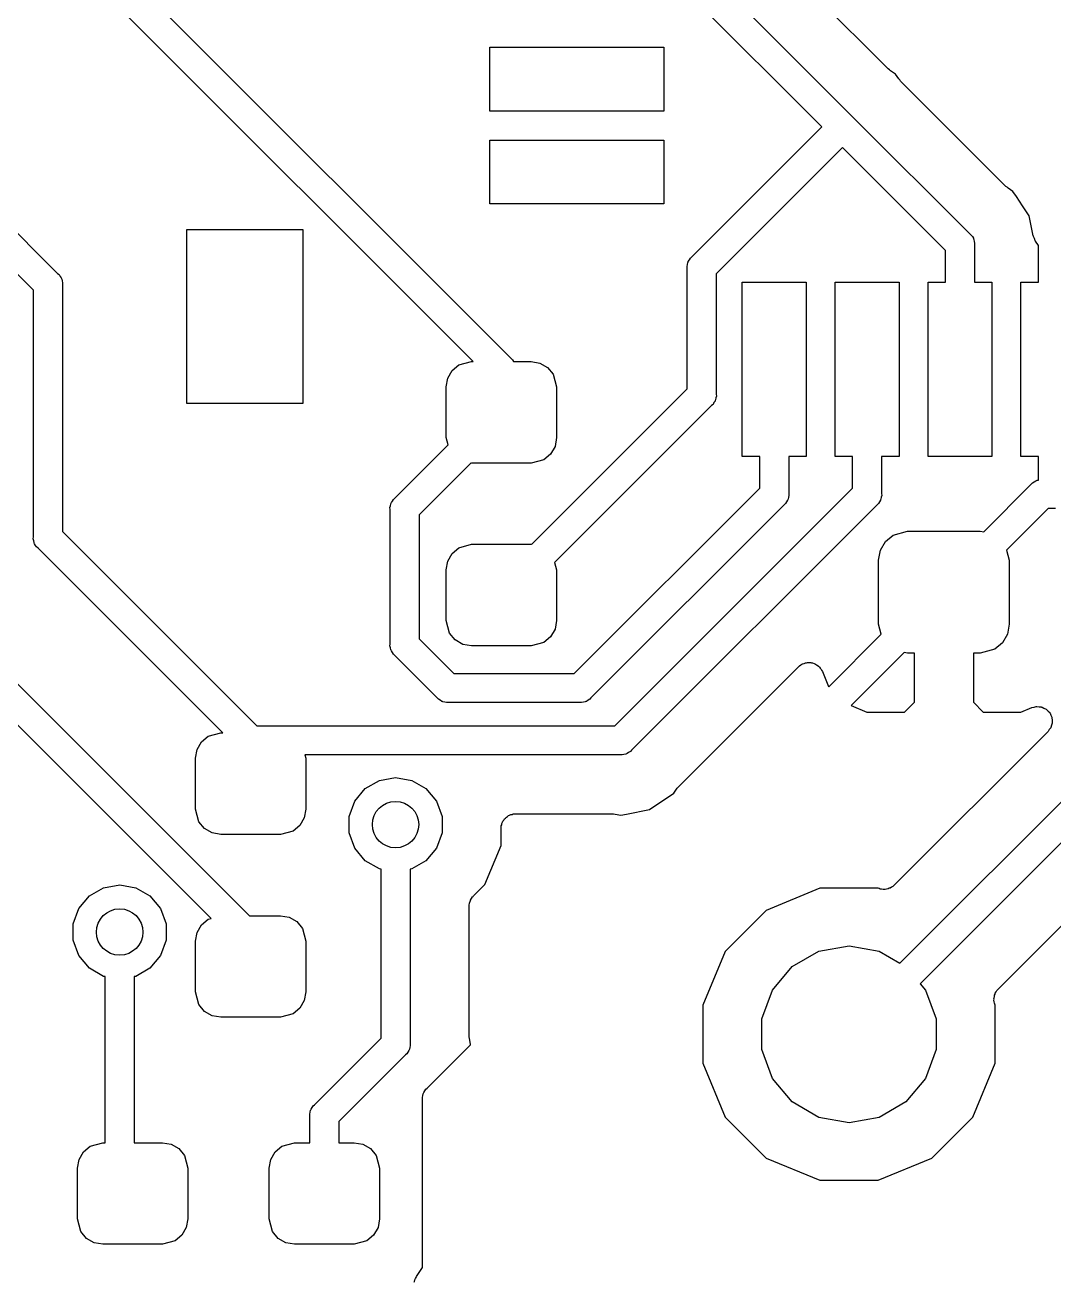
# Model space of a CAD drawing. Extents: x 10 to 287, y -200 to -10.
# Drawn here: x 142.58 to 151.44, y -125.58 to -114.75 of the extents above; entities that cross this region are included whole.
import ezdxf

# ---------------------------------------------------------------- set-up
doc = ezdxf.new("R2010")
doc.units = 0
doc.header["$MEASUREMENT"] = 0
doc.layers.add('BLACK', color=7, linetype='CONTINUOUS')

msp = doc.modelspace()

# ---------------------------------------------------------------- linework, layer by layer
at = {"layer": 'BLACK', "linetype": 'CONTINUOUS'}
for p, q in [((150.017, -115.126), (149.08, -114.189)), ((143.578, -114.43), (146.77, -117.622)), ((148.535, -114.362), (149.719, -115.546)), ((149.446, -115.626), (148.326, -114.506)), ((146.441, -117.647), (143.434, -114.639)), ((140.857, -114.88), (142.864, -116.888)), ((146.585, -115.489), (146.585, -114.939)), ((146.585, -114.939), (148.085, -114.939)), ((148.085, -114.939), (148.085, -115.489)), ((142.655, -117.032), (140.713, -115.09)), ((150.028, -115.133), (150.017, -115.126)), ((150.037, -115.142), (150.028, -115.133)), ((150.079, -115.17), (150.037, -115.142)), ((150.107, -115.212), (150.079, -115.17)), ((150.116, -115.221), (150.107, -115.212)), ((150.123, -115.232), (150.116, -115.221)), ((151.03, -116.138), (150.123, -115.232)), ((148.085, -115.489), (146.585, -115.489)), ((148.326, -116.746), (149.446, -115.626)), ((149.719, -115.546), (149.719, -115.546)), ((149.719, -115.546), (150.72, -116.546)), ((146.585, -116.289), (146.585, -115.739)), ((146.585, -115.739), (148.085, -115.739)), ((148.085, -115.739), (148.085, -116.289)), ((149.623, -115.803), (148.535, -116.89)), ((150.51, -116.69), (149.623, -115.803)), ((151.04, -116.145), (151.03, -116.138)), ((151.049, -116.154), (151.04, -116.145)), ((151.091, -116.182), (151.049, -116.154)), ((151.12, -116.225), (151.091, -116.182)), ((148.085, -116.289), (146.585, -116.289)), ((151.173, -116.305), (151.12, -116.225)), ((151.12, -116.225), (151.12, -116.225)), ((151.231, -116.392), (151.173, -116.305)), ((151.266, -116.564), (151.231, -116.392)), ((143.975, -118.008), (143.975, -116.508)), ((143.975, -116.508), (144.975, -116.508)), ((144.975, -116.508), (144.975, -118.008)), ((150.72, -116.546), (150.732, -116.557)), ((150.732, -116.557), (150.741, -116.571)), ((150.741, -116.571), (150.75, -116.585)), ((150.75, -116.585), (150.751, -116.59)), ((150.751, -116.59), (150.754, -116.595)), ((150.754, -116.595), (150.757, -116.612)), ((150.757, -116.612), (150.761, -116.628)), ((151.267, -116.567), (151.266, -116.564)), ((151.267, -116.57), (151.267, -116.567)), ((151.275, -116.588), (151.267, -116.57)), ((151.282, -116.606), (151.275, -116.588)), ((151.283, -116.608), (151.282, -116.606)), ((151.285, -116.61), (151.283, -116.608)), ((151.31, -116.648), (151.285, -116.61)), ((150.51, -116.964), (150.51, -116.69)), ((150.761, -116.628), (150.76, -116.644)), ((150.76, -116.644), (150.76, -116.964)), ((151.31, -116.762), (151.31, -116.648)), ((148.284, -116.828), (148.288, -116.812)), ((148.285, -116.844), (148.284, -116.828)), ((148.288, -116.812), (148.291, -116.795)), ((148.291, -116.795), (148.294, -116.79)), ((148.294, -116.79), (148.295, -116.785)), ((148.295, -116.785), (148.305, -116.771)), ((148.305, -116.771), (148.313, -116.757)), ((148.313, -116.757), (148.326, -116.746)), ((151.31, -116.964), (151.31, -116.762)), ((151.31, -116.762), (151.31, -116.762)), ((142.864, -116.888), (142.877, -116.898)), ((142.877, -116.898), (142.885, -116.913)), ((142.885, -116.913), (142.895, -116.926)), ((142.895, -116.926), (142.896, -116.932)), ((142.896, -116.932), (142.899, -116.937)), ((142.899, -116.937), (142.902, -116.953)), ((148.285, -117.882), (148.285, -116.844)), ((148.535, -116.89), (148.535, -117.929)), ((142.655, -119.158), (142.655, -117.032)), ((142.902, -116.953), (142.906, -116.969)), ((142.906, -116.969), (142.905, -116.985)), ((142.905, -116.985), (142.905, -119.112)), ((148.76, -118.464), (148.76, -116.964)), ((148.76, -116.964), (149.31, -116.964)), ((149.31, -116.964), (149.31, -118.464)), ((149.56, -118.464), (149.56, -116.964)), ((149.56, -116.964), (150.11, -116.964)), ((150.11, -116.964), (150.11, -118.464)), ((150.36, -118.464), (150.36, -116.964)), ((150.36, -116.964), (150.51, -116.964)), ((150.76, -116.964), (150.91, -116.964)), ((150.91, -116.964), (150.91, -118.464)), ((151.16, -118.464), (151.16, -116.964)), ((151.16, -116.964), (151.31, -116.964)), ((146.261, -117.725), (146.319, -117.676)), ((146.319, -117.676), (146.429, -117.647)), ((146.429, -117.647), (146.441, -117.647)), ((146.77, -117.622), (146.782, -117.632)), ((146.782, -117.632), (146.791, -117.647)), ((146.791, -117.647), (146.791, -117.647)), ((146.791, -117.647), (146.941, -117.647)), ((146.941, -117.647), (147.016, -117.66)), ((147.016, -117.66), (147.082, -117.698)), ((147.082, -117.698), (147.131, -117.756)), ((146.21, -117.866), (146.223, -117.791)), ((146.223, -117.791), (146.261, -117.725)), ((147.131, -117.756), (147.16, -117.866)), ((146.21, -118.303), (146.21, -117.866)), ((146.945, -119.223), (148.285, -117.882)), ((147.16, -117.866), (147.16, -118.303)), ((144.975, -118.008), (143.975, -118.008)), ((148.495, -118.026), (147.143, -119.378)), ((148.508, -118.016), (148.495, -118.026)), ((148.516, -118.001), (148.508, -118.016)), ((148.525, -117.988), (148.516, -118.001)), ((148.527, -117.982), (148.525, -117.988)), ((148.53, -117.978), (148.527, -117.982)), ((148.533, -117.961), (148.53, -117.978)), ((148.537, -117.945), (148.533, -117.961)), ((148.535, -117.929), (148.537, -117.945)), ((146.227, -118.366), (146.21, -118.303)), ((147.16, -118.303), (147.147, -118.378)), ((145.768, -118.824), (146.227, -118.366)), ((147.109, -118.444), (147.051, -118.493)), ((147.147, -118.378), (147.109, -118.444)), ((146.425, -118.521), (145.978, -118.968)), ((146.429, -118.522), (146.425, -118.521)), ((146.941, -118.522), (146.429, -118.522)), ((147.051, -118.493), (146.941, -118.522)), ((148.91, -118.464), (148.76, -118.464)), ((148.91, -118.738), (148.91, -118.464)), ((149.31, -118.464), (149.16, -118.464)), ((149.16, -118.464), (149.16, -118.784)), ((149.71, -118.464), (149.56, -118.464)), ((149.71, -118.738), (149.71, -118.464)), ((150.11, -118.464), (149.96, -118.464)), ((149.96, -118.464), (149.96, -118.784)), ((150.91, -118.464), (150.36, -118.464)), ((151.31, -118.464), (151.16, -118.464)), ((151.31, -118.668), (151.31, -118.464)), ((151.274, -118.684), (151.288, -118.674)), ((151.288, -118.674), (151.293, -118.673)), ((151.293, -118.673), (151.298, -118.67)), ((151.298, -118.67), (151.31, -118.668)), ((147.313, -120.335), (148.91, -118.738)), ((147.662, -120.785), (149.71, -118.738)), ((149.16, -118.784), (149.161, -118.8)), ((149.96, -118.784), (149.961, -118.8)), ((150.839, -119.114), (151.249, -118.705)), ((151.249, -118.705), (151.26, -118.692)), ((151.26, -118.692), (151.274, -118.684)), ((145.726, -118.906), (145.731, -118.89)), ((145.731, -118.89), (145.734, -118.873)), ((145.734, -118.873), (145.736, -118.868)), ((145.736, -118.868), (145.738, -118.863)), ((145.738, -118.863), (145.747, -118.849)), ((145.747, -118.849), (145.756, -118.835)), ((145.756, -118.835), (145.768, -118.824)), ((149.12, -118.882), (147.457, -120.544)), ((149.92, -118.882), (147.806, -120.995)), ((149.132, -118.871), (149.12, -118.882)), ((149.141, -118.857), (149.132, -118.871)), ((149.15, -118.843), (149.141, -118.857)), ((149.151, -118.838), (149.15, -118.843)), ((149.154, -118.833), (149.151, -118.838)), ((149.157, -118.816), (149.154, -118.833)), ((149.161, -118.8), (149.157, -118.816)), ((149.932, -118.871), (149.92, -118.882)), ((149.941, -118.857), (149.932, -118.871)), ((149.95, -118.843), (149.941, -118.857)), ((149.951, -118.838), (149.95, -118.843)), ((149.954, -118.833), (149.951, -118.838)), ((149.957, -118.816), (149.954, -118.833)), ((149.961, -118.8), (149.957, -118.816)), ((145.728, -118.922), (145.726, -118.906)), ((145.728, -120.082), (145.728, -118.922)), ((145.978, -118.968), (145.978, -120.035)), ((151.393, -118.914), (151.036, -119.272)), ((151.457, -118.914), (151.393, -118.914)), ((142.905, -119.112), (144.578, -120.785)), ((150.059, -119.142), (150.184, -119.109)), ((150.184, -119.109), (150.809, -119.109)), ((150.809, -119.109), (150.839, -119.114)), ((142.653, -119.175), (142.655, -119.158)), ((142.658, -119.191), (142.653, -119.175)), ((142.661, -119.207), (142.658, -119.191)), ((142.663, -119.212), (142.661, -119.207)), ((142.665, -119.218), (142.663, -119.212)), ((142.674, -119.231), (142.665, -119.218)), ((149.949, -119.273), (149.992, -119.198)), ((149.992, -119.198), (150.059, -119.142)), ((142.683, -119.245), (142.674, -119.231)), ((142.695, -119.256), (142.683, -119.245)), ((144.286, -120.847), (142.695, -119.256)), ((146.223, -119.366), (146.261, -119.3)), ((146.261, -119.3), (146.319, -119.251)), ((146.319, -119.251), (146.429, -119.222)), ((146.429, -119.222), (146.941, -119.222)), ((146.941, -119.222), (146.945, -119.223)), ((149.934, -119.359), (149.949, -119.273)), ((151.036, -119.272), (151.059, -119.359)), ((146.21, -119.441), (146.223, -119.366)), ((147.143, -119.378), (147.16, -119.441)), ((149.934, -119.909), (149.934, -119.359)), ((151.059, -119.359), (151.059, -119.909)), ((146.21, -119.878), (146.21, -119.441)), ((147.16, -119.441), (147.16, -119.878)), ((146.239, -119.988), (146.21, -119.878)), ((147.147, -119.953), (147.109, -120.019)), ((147.16, -119.878), (147.147, -119.953)), ((149.957, -119.996), (149.934, -119.909)), ((151.059, -119.909), (151.044, -119.995)), ((145.726, -120.098), (145.728, -120.082)), ((145.978, -120.035), (146.277, -120.335)), ((146.288, -120.046), (146.239, -119.988)), ((146.354, -120.084), (146.288, -120.046)), ((146.429, -120.097), (146.354, -120.084)), ((147.051, -120.068), (146.941, -120.097)), ((147.109, -120.019), (147.051, -120.068)), ((149.505, -120.449), (149.957, -119.996)), ((151.001, -120.07), (150.934, -120.126)), ((151.044, -119.995), (151.001, -120.07)), ((145.731, -120.114), (145.726, -120.098)), ((145.734, -120.131), (145.731, -120.114)), ((145.736, -120.135), (145.734, -120.131)), ((145.738, -120.141), (145.736, -120.135)), ((145.747, -120.154), (145.738, -120.141)), ((145.756, -120.169), (145.747, -120.154)), ((145.768, -120.179), (145.756, -120.169)), ((146.133, -120.544), (145.768, -120.179)), ((146.941, -120.097), (146.429, -120.097)), ((150.154, -120.154), (149.697, -120.611)), ((150.184, -120.159), (150.154, -120.154)), ((150.243, -120.159), (150.184, -120.159)), ((150.243, -120.583), (150.243, -120.159)), ((150.809, -120.159), (150.75, -120.159)), ((150.75, -120.159), (150.75, -120.583)), ((150.934, -120.126), (150.809, -120.159)), ((148.215, -121.305), (149.243, -120.277)), ((149.243, -120.277), (149.254, -120.269)), ((149.254, -120.269), (149.264, -120.259)), ((149.264, -120.259), (149.272, -120.256)), ((149.272, -120.256), (149.279, -120.251)), ((149.279, -120.251), (149.292, -120.248)), ((149.292, -120.248), (149.305, -120.242)), ((149.305, -120.242), (149.313, -120.242)), ((149.313, -120.242), (149.322, -120.24)), ((149.322, -120.24), (149.335, -120.241)), ((149.335, -120.241), (149.349, -120.241)), ((149.349, -120.241), (149.357, -120.243)), ((149.357, -120.243), (149.365, -120.244)), ((149.365, -120.244), (149.378, -120.25)), ((149.378, -120.25), (149.391, -120.254)), ((149.391, -120.254), (149.398, -120.259)), ((149.398, -120.259), (149.405, -120.262)), ((149.405, -120.262), (149.415, -120.272)), ((149.415, -120.272), (149.426, -120.281)), ((149.426, -120.281), (149.431, -120.288)), ((149.431, -120.288), (149.437, -120.294)), ((149.437, -120.294), (149.443, -120.306)), ((142.454, -120.361), (144.516, -122.422)), ((146.277, -120.335), (147.313, -120.335)), ((149.443, -120.306), (149.45, -120.318)), ((149.45, -120.318), (149.503, -120.447)), ((144.185, -122.445), (142.245, -120.505)), ((149.503, -120.447), (149.505, -120.449)), ((146.144, -120.557), (146.133, -120.544)), ((146.158, -120.565), (146.144, -120.557)), ((146.172, -120.575), (146.158, -120.565)), ((146.177, -120.576), (146.172, -120.575)), ((146.182, -120.579), (146.177, -120.576)), ((146.198, -120.582), (146.182, -120.579)), ((146.214, -120.586), (146.198, -120.582)), ((146.231, -120.585), (146.214, -120.586)), ((147.359, -120.585), (146.231, -120.585)), ((147.376, -120.586), (147.359, -120.585)), ((147.392, -120.582), (147.376, -120.586)), ((147.408, -120.579), (147.392, -120.582)), ((147.413, -120.576), (147.408, -120.579)), ((147.418, -120.575), (147.413, -120.576)), ((147.432, -120.565), (147.418, -120.575)), ((147.446, -120.557), (147.432, -120.565)), ((147.457, -120.544), (147.446, -120.557)), ((149.697, -120.611), (149.833, -120.667)), ((150.158, -120.667), (150.243, -120.583)), ((150.75, -120.583), (150.835, -120.667)), ((151.16, -120.667), (151.254, -120.628)), ((151.254, -120.628), (151.273, -120.624)), ((151.273, -120.624), (151.292, -120.619)), ((151.292, -120.619), (151.295, -120.619)), ((151.295, -120.619), (151.297, -120.618)), ((151.297, -120.618), (151.317, -120.621)), ((151.317, -120.621), (151.336, -120.623)), ((151.336, -120.623), (151.338, -120.624)), ((151.338, -120.624), (151.341, -120.624)), ((151.341, -120.624), (151.358, -120.633)), ((149.833, -120.667), (150.158, -120.667)), ((150.835, -120.667), (151.16, -120.667)), ((151.358, -120.633), (151.376, -120.641)), ((151.376, -120.641), (151.378, -120.643)), ((151.378, -120.643), (151.38, -120.645)), ((151.38, -120.645), (151.393, -120.659)), ((151.393, -120.659), (151.407, -120.672)), ((151.407, -120.672), (151.408, -120.675)), ((151.408, -120.675), (151.41, -120.677)), ((151.41, -120.677), (151.417, -120.695)), ((151.417, -120.695), (151.426, -120.712)), ((151.426, -120.712), (151.426, -120.715)), ((151.426, -120.715), (151.427, -120.718)), ((151.427, -120.718), (151.428, -120.737)), ((151.428, -120.737), (151.429, -120.756)), ((144.578, -120.785), (147.662, -120.785)), ((151.393, -120.835), (150.069, -122.159)), ((150.116, -122.83), (152.147, -120.8)), ((151.404, -120.819), (151.393, -120.835)), ((151.416, -120.804), (151.404, -120.819)), ((151.418, -120.799), (151.416, -120.801)), ((151.416, -120.801), (151.416, -120.804)), ((151.423, -120.78), (151.418, -120.799)), ((151.429, -120.762), (151.423, -120.78)), ((151.429, -120.756), (151.429, -120.759)), ((151.429, -120.759), (151.429, -120.762)), ((144.064, -120.991), (144.102, -120.925)), ((144.102, -120.925), (144.16, -120.876)), ((144.16, -120.876), (144.27, -120.847)), ((144.27, -120.847), (144.286, -120.847)), ((152.356, -120.944), (150.292, -123.008)), ((144.051, -121.066), (144.064, -120.991)), ((147.709, -121.035), (144.993, -121.035)), ((144.993, -121.035), (145.001, -121.066)), ((147.725, -121.037), (147.709, -121.035)), ((147.741, -121.032), (147.725, -121.037)), ((147.758, -121.029), (147.741, -121.032)), ((147.762, -121.027), (147.758, -121.029)), ((147.768, -121.025), (147.762, -121.027)), ((147.781, -121.016), (147.768, -121.025)), ((147.796, -121.007), (147.781, -121.016)), ((147.806, -120.995), (147.796, -121.007)), ((144.051, -121.503), (144.051, -121.066)), ((145.001, -121.066), (145.001, -121.503)), ((145.513, -121.326), (145.635, -121.256)), ((145.635, -121.256), (145.774, -121.231)), ((145.774, -121.231), (145.913, -121.256)), ((145.913, -121.256), (146.035, -121.326)), ((145.423, -121.434), (145.513, -121.326)), ((146.035, -121.326), (146.126, -121.434)), ((147.961, -121.506), (148.171, -121.366)), ((148.171, -121.366), (148.199, -121.324)), ((148.199, -121.324), (148.208, -121.315)), ((148.208, -121.315), (148.215, -121.305)), ((150.964, -123.054), (152.666, -121.352)), ((145.374, -121.567), (145.423, -121.434)), ((146.126, -121.434), (146.174, -121.567)), ((144.08, -121.613), (144.051, -121.503)), ((144.988, -121.578), (144.95, -121.644)), ((145.001, -121.503), (144.988, -121.578)), ((145.374, -121.708), (145.374, -121.567)), ((146.174, -121.567), (146.174, -121.708)), ((146.699, -121.607), (146.706, -121.598)), ((146.706, -121.598), (146.712, -121.588)), ((146.712, -121.588), (146.721, -121.581)), ((146.721, -121.581), (146.728, -121.573)), ((146.728, -121.573), (146.737, -121.567)), ((146.737, -121.567), (146.746, -121.56)), ((146.746, -121.56), (146.756, -121.556)), ((146.756, -121.556), (146.766, -121.551)), ((146.766, -121.551), (146.777, -121.549)), ((146.777, -121.549), (146.787, -121.545)), ((146.787, -121.545), (146.798, -121.545)), ((146.798, -121.545), (146.809, -121.543)), ((146.809, -121.543), (147.639, -121.543)), ((147.639, -121.543), (147.652, -121.545)), ((147.652, -121.545), (147.664, -121.546)), ((147.664, -121.546), (147.714, -121.555)), ((147.714, -121.555), (147.764, -121.546)), ((147.764, -121.546), (147.961, -121.506)), ((147.764, -121.546), (147.764, -121.546)), ((144.129, -121.671), (144.08, -121.613)), ((144.195, -121.709), (144.129, -121.671)), ((144.27, -121.722), (144.195, -121.709)), ((144.892, -121.693), (144.782, -121.722)), ((144.95, -121.644), (144.892, -121.693)), ((145.423, -121.84), (145.374, -121.708)), ((146.174, -121.708), (146.126, -121.84)), ((146.682, -121.67), (146.684, -121.659)), ((146.682, -121.818), (146.682, -121.67)), ((146.684, -121.648), (146.688, -121.638)), ((146.684, -121.659), (146.684, -121.648)), ((146.688, -121.638), (146.69, -121.627)), ((146.69, -121.627), (146.696, -121.617)), ((146.696, -121.617), (146.699, -121.607)), ((144.782, -121.722), (144.27, -121.722)), ((146.544, -122.152), (146.682, -121.818)), ((145.513, -121.948), (145.423, -121.84)), ((146.126, -121.84), (146.035, -121.948)), ((145.635, -122.019), (145.513, -121.948)), ((145.649, -122.021), (145.635, -122.019)), ((145.649, -123.478), (145.649, -122.021)), ((145.913, -122.019), (145.899, -122.021)), ((145.899, -122.021), (145.899, -123.524)), ((146.035, -121.948), (145.913, -122.019)), ((143.046, -122.36), (143.137, -122.252)), ((143.137, -122.252), (143.259, -122.181)), ((143.259, -122.181), (143.398, -122.157)), ((143.398, -122.157), (143.537, -122.181)), ((143.537, -122.181), (143.659, -122.252)), ((143.659, -122.252), (143.75, -122.36)), ((146.441, -122.256), (146.444, -122.251)), ((146.444, -122.251), (146.544, -122.152)), ((149.429, -122.186), (148.966, -122.378)), ((149.929, -122.186), (149.429, -122.186)), ((149.93, -122.186), (149.929, -122.186)), ((149.939, -122.188), (149.93, -122.186)), ((149.946, -122.192), (149.939, -122.188)), ((149.96, -122.193), (149.946, -122.192)), ((149.973, -122.196), (149.96, -122.193)), ((149.982, -122.195), (149.973, -122.196)), ((149.99, -122.196), (149.982, -122.195)), ((150.003, -122.192), (149.99, -122.196)), ((150.017, -122.19), (150.003, -122.192)), ((150.025, -122.186), (150.017, -122.19)), ((150.033, -122.184), (150.025, -122.186)), ((150.044, -122.176), (150.033, -122.184)), ((150.056, -122.17), (150.044, -122.176)), ((150.062, -122.164), (150.056, -122.17)), ((150.069, -122.159), (150.062, -122.164)), ((142.998, -122.492), (143.046, -122.36)), ((143.75, -122.36), (143.798, -122.492)), ((146.407, -122.341), (146.408, -122.335)), ((146.407, -123.455), (146.407, -122.341)), ((146.408, -122.33), (146.412, -122.314)), ((146.408, -122.335), (146.408, -122.33)), ((146.412, -122.314), (146.415, -122.297)), ((146.415, -122.297), (146.418, -122.293)), ((146.418, -122.293), (146.419, -122.287)), ((146.419, -122.287), (146.429, -122.274)), ((146.429, -122.274), (146.437, -122.259)), ((146.437, -122.259), (146.441, -122.256)), ((144.102, -122.5), (144.16, -122.451)), ((144.16, -122.451), (144.185, -122.445)), ((144.516, -122.422), (144.782, -122.422)), ((144.782, -122.422), (144.857, -122.435)), ((144.857, -122.435), (144.923, -122.473)), ((148.966, -122.378), (148.613, -122.731)), ((142.998, -122.633), (142.998, -122.492)), ((143.798, -122.492), (143.798, -122.633)), ((144.051, -122.641), (144.064, -122.566)), ((144.064, -122.566), (144.102, -122.5)), ((144.923, -122.473), (144.972, -122.531)), ((144.972, -122.531), (145.001, -122.641)), ((143.046, -122.766), (142.998, -122.633)), ((143.798, -122.633), (143.75, -122.766)), ((144.051, -123.078), (144.051, -122.641)), ((145.001, -122.641), (145.001, -123.078)), ((149.419, -122.728), (149.679, -122.682)), ((149.679, -122.682), (149.939, -122.728)), ((143.137, -122.874), (143.046, -122.766)), ((143.75, -122.766), (143.659, -122.874)), ((148.613, -122.731), (148.421, -123.194)), ((149.189, -122.861), (149.419, -122.728)), ((149.939, -122.728), (150.116, -122.83)), ((143.259, -122.945), (143.137, -122.874)), ((143.659, -122.874), (143.537, -122.945)), ((149.019, -123.063), (149.189, -122.861)), ((143.273, -122.947), (143.259, -122.945)), ((143.273, -124.378), (143.273, -122.947)), ((143.537, -122.945), (143.523, -122.947)), ((143.523, -122.947), (143.523, -124.378)), ((150.292, -123.008), (150.339, -123.063)), ((144.08, -123.188), (144.051, -123.078)), ((145.001, -123.078), (144.988, -123.153)), ((148.929, -123.312), (149.019, -123.063)), ((150.339, -123.063), (150.429, -123.312)), ((150.927, -123.133), (150.931, -123.12)), ((150.931, -123.12), (150.933, -123.106)), ((150.933, -123.106), (150.937, -123.098)), ((150.937, -123.098), (150.939, -123.09)), ((150.939, -123.09), (150.947, -123.079)), ((150.947, -123.079), (150.953, -123.067)), ((150.953, -123.067), (150.959, -123.061)), ((150.959, -123.061), (150.964, -123.054)), ((144.129, -123.246), (144.08, -123.188)), ((144.95, -123.219), (144.892, -123.268)), ((144.988, -123.153), (144.95, -123.219)), ((148.421, -123.194), (148.421, -123.694)), ((150.928, -123.141), (150.927, -123.133)), ((150.927, -123.15), (150.928, -123.141)), ((150.93, -123.163), (150.927, -123.15)), ((150.931, -123.177), (150.93, -123.163)), ((150.935, -123.184), (150.931, -123.177)), ((150.937, -123.193), (150.935, -123.184)), ((150.937, -123.194), (150.937, -123.193)), ((150.937, -123.694), (150.937, -123.194)), ((144.195, -123.284), (144.129, -123.246)), ((144.27, -123.297), (144.195, -123.284)), ((144.782, -123.297), (144.27, -123.297)), ((144.892, -123.268), (144.782, -123.297)), ((148.929, -123.576), (148.929, -123.312)), ((150.429, -123.312), (150.429, -123.576)), ((145.076, -124.051), (145.649, -123.478)), ((145.901, -123.541), (145.896, -123.557)), ((145.899, -123.524), (145.901, -123.541)), ((146.046, -123.907), (146.419, -123.535)), ((146.409, -123.467), (146.407, -123.455)), ((146.41, -123.479), (146.409, -123.467)), ((146.42, -123.53), (146.41, -123.479)), ((146.419, -123.535), (146.42, -123.53)), ((145.859, -123.622), (145.286, -124.195)), ((145.872, -123.611), (145.859, -123.622)), ((145.88, -123.597), (145.872, -123.611)), ((145.889, -123.583), (145.88, -123.597)), ((145.891, -123.578), (145.889, -123.583)), ((145.894, -123.573), (145.891, -123.578)), ((145.896, -123.557), (145.894, -123.573)), ((149.019, -123.825), (148.929, -123.576)), ((150.429, -123.576), (150.339, -123.825)), ((148.421, -123.694), (148.613, -124.157)), ((150.745, -124.157), (150.937, -123.694)), ((149.189, -124.027), (149.019, -123.825)), ((150.339, -123.825), (150.169, -124.027)), ((146.005, -123.988), (146.009, -123.972)), ((146.009, -123.972), (146.012, -123.956)), ((146.012, -123.956), (146.015, -123.951)), ((146.015, -123.951), (146.016, -123.946)), ((146.016, -123.946), (146.025, -123.932)), ((146.025, -123.932), (146.034, -123.918)), ((146.034, -123.918), (146.046, -123.907)), ((145.045, -124.095), (145.046, -124.089)), ((145.046, -124.089), (145.055, -124.076)), ((145.055, -124.076), (145.064, -124.061)), ((145.064, -124.061), (145.076, -124.051)), ((146.006, -124.005), (146.005, -123.988)), ((146.006, -125.454), (146.006, -124.005)), ((149.419, -124.16), (149.189, -124.027)), ((150.169, -124.027), (149.939, -124.16)), ((145.035, -124.132), (145.039, -124.116)), ((145.036, -124.148), (145.035, -124.132)), ((145.036, -124.378), (145.036, -124.148)), ((145.039, -124.116), (145.042, -124.099)), ((145.042, -124.099), (145.045, -124.095)), ((145.286, -124.195), (145.286, -124.378)), ((148.613, -124.157), (148.966, -124.51)), ((149.679, -124.206), (149.419, -124.16)), ((149.939, -124.16), (149.679, -124.206)), ((150.392, -124.51), (150.745, -124.157)), ((143.086, -124.456), (143.144, -124.407)), ((143.144, -124.407), (143.254, -124.378)), ((143.254, -124.378), (143.273, -124.378)), ((143.523, -124.378), (143.766, -124.378)), ((143.766, -124.378), (143.841, -124.391)), ((143.841, -124.391), (143.907, -124.429)), ((144.737, -124.456), (144.795, -124.407)), ((144.795, -124.407), (144.905, -124.378)), ((144.905, -124.378), (145.036, -124.378)), ((145.286, -124.378), (145.417, -124.378)), ((145.417, -124.378), (145.492, -124.391)), ((145.492, -124.391), (145.558, -124.429)), ((143.035, -124.597), (143.048, -124.522)), ((143.048, -124.522), (143.086, -124.456)), ((143.907, -124.429), (143.956, -124.487)), ((143.956, -124.487), (143.985, -124.597)), ((144.686, -124.597), (144.699, -124.522)), ((144.699, -124.522), (144.737, -124.456)), ((145.558, -124.429), (145.607, -124.487)), ((145.607, -124.487), (145.636, -124.597)), ((148.966, -124.51), (149.429, -124.702)), ((149.929, -124.702), (150.392, -124.51)), ((143.035, -125.034), (143.035, -124.597)), ((143.985, -124.597), (143.985, -125.034)), ((144.686, -125.034), (144.686, -124.597)), ((145.636, -124.597), (145.636, -125.034)), ((149.429, -124.702), (149.929, -124.702)), ((143.064, -125.144), (143.035, -125.034)), ((143.985, -125.034), (143.972, -125.109)), ((144.715, -125.144), (144.686, -125.034)), ((145.636, -125.034), (145.623, -125.109)), ((143.113, -125.202), (143.064, -125.144)), ((143.934, -125.175), (143.876, -125.224)), ((143.972, -125.109), (143.934, -125.175)), ((144.764, -125.202), (144.715, -125.144)), ((145.585, -125.175), (145.527, -125.224)), ((145.623, -125.109), (145.585, -125.175)), ((143.179, -125.24), (143.113, -125.202)), ((143.254, -125.253), (143.179, -125.24)), ((143.766, -125.253), (143.254, -125.253)), ((143.876, -125.224), (143.766, -125.253)), ((144.83, -125.24), (144.764, -125.202)), ((144.905, -125.253), (144.83, -125.24)), ((145.417, -125.253), (144.905, -125.253)), ((145.527, -125.224), (145.417, -125.253)), ((145.953, -125.532), (146.006, -125.454)), ((145.935, -125.581), (145.936, -125.573)), ((145.936, -125.573), (145.941, -125.56)), ((145.941, -125.56), (145.945, -125.547)), ((145.945, -125.547), (145.95, -125.54)), ((145.95, -125.54), (145.953, -125.532))]:
    msp.add_line(p, q, dxfattribs=at)
at = {"layer": 'BLACK'}
for centre in [(145.774, -121.637), (143.398, -122.563)]:
    msp.add_circle(centre, 0.2, dxfattribs=at)

doc.saveas('drawing.dxf')
